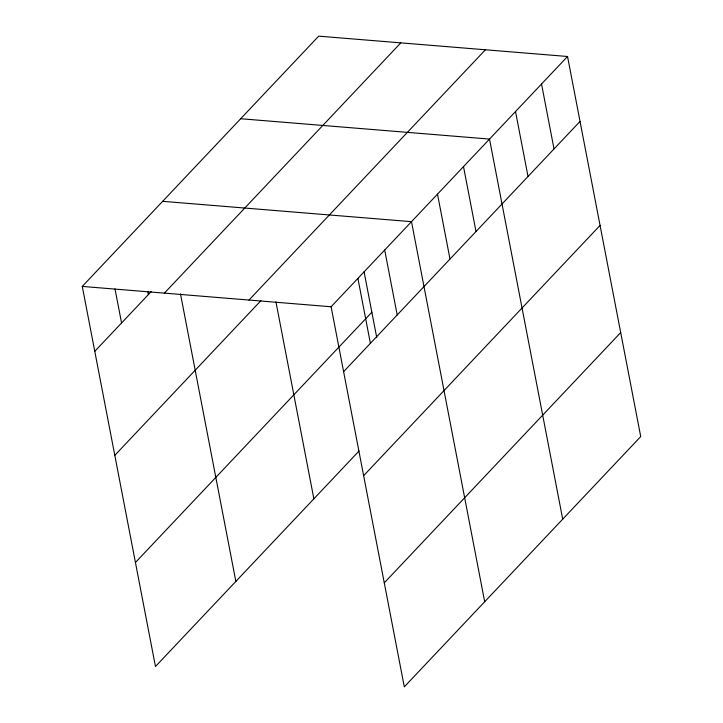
<?xml version="1.0" encoding="UTF-8"?>
<svg xmlns="http://www.w3.org/2000/svg" width="723" height="723" viewBox="0 0 723 723"><rect width="100%" height="100%" fill="white"/><g stroke="black" fill="none" stroke-linecap="round" stroke-linejoin="round"><path stroke-width="1.08" d="M358.997 451.053L155.463 666.507L82.277 286.416L318.698 36.15L567.537 56.493L640.723 436.584L404.302 686.85L331.107 306.76L567.537 56.493M94.776 351.333L151.423 291.369M164.392 293.131L400.813 42.865M248.992 300.045L485.413 49.779M114.803 455.345L260.967 300.614M135.436 562.503L371.857 312.228M343.615 371.676L580.036 121.41M363.642 475.68L600.063 225.413M384.274 582.846L620.696 332.571M240.678 118.735L489.516 139.078L562.711 519.168M162.657 201.328L411.495 221.672L484.69 601.762M82.277 286.416L331.107 306.76M541.527 84.022L554.026 148.938M515.517 111.55L528.025 176.466M463.506 166.606L476.005 231.523M437.496 194.144L450.004 259.06M384.699 250.031L397.198 314.948M364.067 271.776L376.764 337.677M357.903 278.4L370.402 343.317M275.942 301.88L313.872 498.825M180.488 293.909L235.852 581.419M147.727 291.306L148.36 294.604M115.002 288.866L121.572 322.973"/></g></svg>
